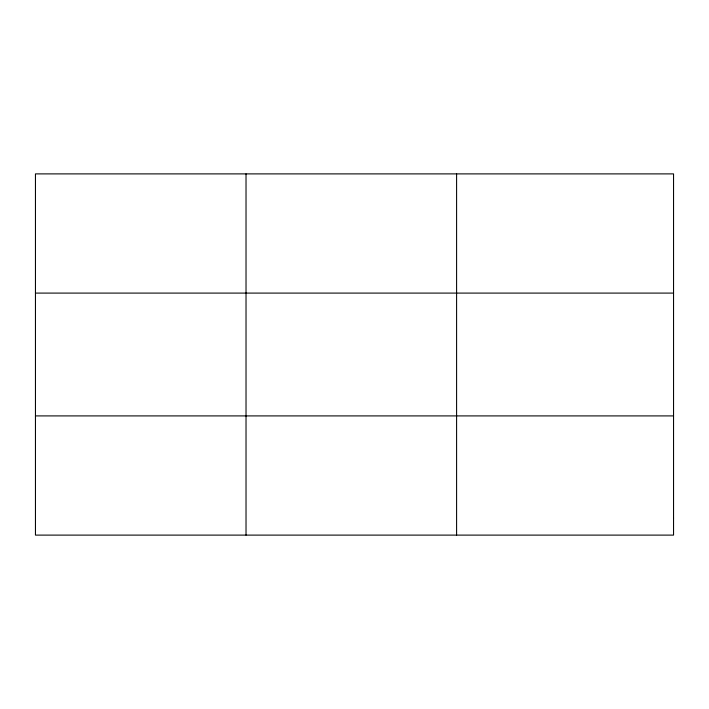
<?xml version="1.0" encoding="UTF-8"?>
<svg xmlns="http://www.w3.org/2000/svg" width="709" height="709" viewBox="0 0 709 709"><rect width="100%" height="100%" fill="white"/><g stroke="black" fill="none" stroke-linecap="round" stroke-linejoin="round"><path stroke-width="1.06" d="M246.023 173.891L246.023 535.109M456.596 173.891L456.596 535.109M35.45 293.092L673.55 293.092M35.45 415.908L673.55 415.908M673.55 518.084L673.55 535.109L35.45 535.109L35.45 173.891L673.55 173.891L673.55 518.084"/></g></svg>
